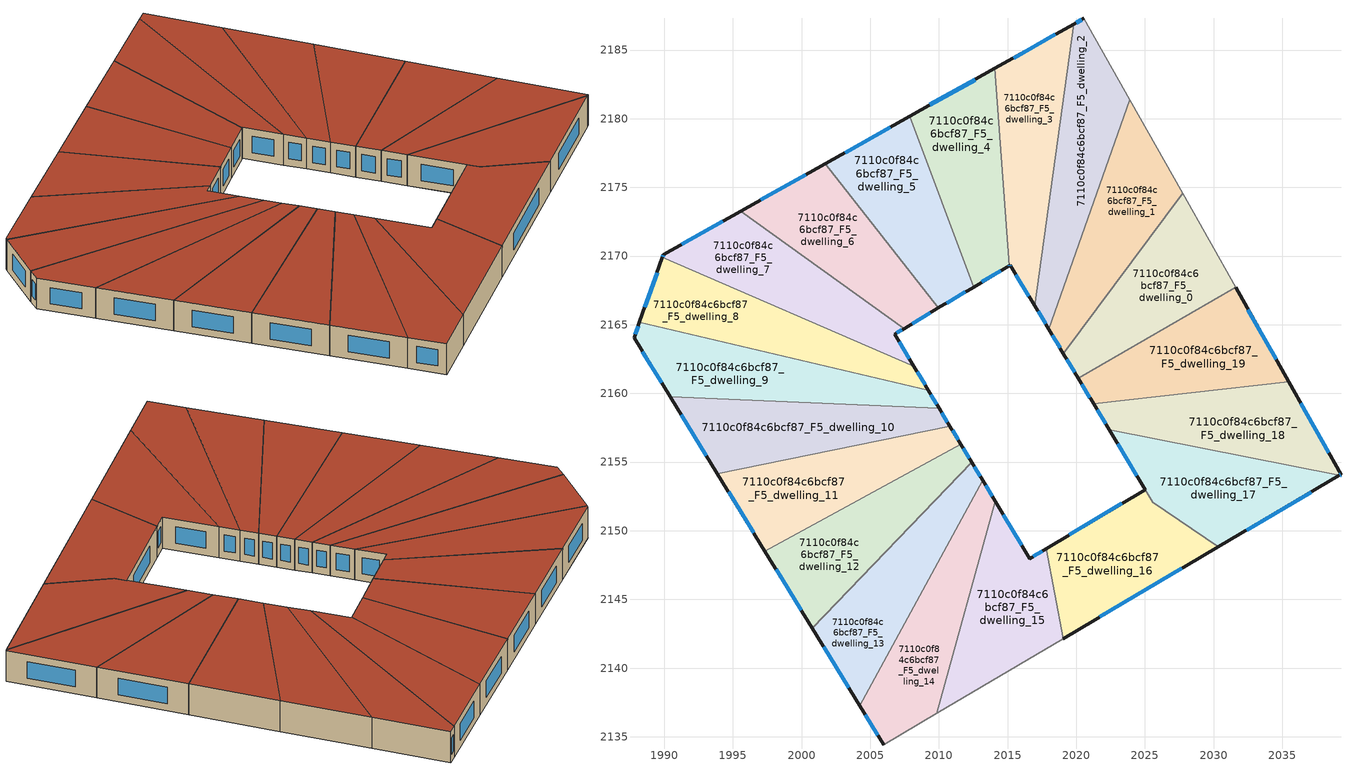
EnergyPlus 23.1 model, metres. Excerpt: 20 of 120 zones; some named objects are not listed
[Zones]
7110c0f84c6bcf87_F5_dwelling_0
 floor to 7110c0f84c6bcf87_F4_dwelling_0 (EU_floor_Construction): 2027.74,2174.56 2031.6,2167.72 2020.15,2161.11 2019.06,2162.91 z15
 wall outside (EU_wall_Construction): 2019.07,2162.91 2020.15,2161.11 z15:18
 wall adiabatic (EU_wall_Construction): 2031.6,2167.72 2027.74,2174.56 z15:18
 wall to 7110c0f84c6bcf87_F5_dwelling_1 (EU_wall_Construction): 2027.74,2174.56 2019.07,2162.91 z15:18
 wall to 7110c0f84c6bcf87_F5_dwelling_19 (EU_wall_Construction): 2020.15,2161.11 2031.6,2167.72 z15:18
 window (EU_Window_Construction): 2019.32,2162.48 2019.89,2161.53 z15.7:17.3
 roof outside (EU_roof_Construction): 2031.6,2167.72 2027.74,2174.56 2019.07,2162.91 2020.15,2161.11 z18
7110c0f84c6bcf87_F5_dwelling_1
 floor to 7110c0f84c6bcf87_F4_dwelling_1 (EU_floor_Construction): 2023.89,2181.39 2027.74,2174.56 2019.06,2162.91 2018.01,2164.66 z15
 wall outside (EU_wall_Construction): 2018.01,2164.66 2019.07,2162.91 z15:18
 wall adiabatic (EU_wall_Construction): 2027.74,2174.56 2023.89,2181.39 z15:18
 wall to 7110c0f84c6bcf87_F5_dwelling_2 (EU_wall_Construction): 2023.89,2181.39 2018.01,2164.66 z15:18
 window (EU_Window_Construction): 2018.26,2164.25 2018.82,2163.32 z15.7:17.3
 roof outside (EU_roof_Construction): 2019.07,2162.91 2027.74,2174.56 2023.89,2181.39 2018.01,2164.66 z18
7110c0f84c6bcf87_F5_dwelling_10
 floor to 7110c0f84c6bcf87_F4_dwelling_10 (EU_floor_Construction): 2010.02,2158.91 2010.81,2157.61 1993.88,2154.14 1990.42,2159.77 z15
 wall outside (EU_wall_Construction): 2010.81,2157.61 2010.03,2158.91 / 1990.42,2159.77 1993.88,2154.14 z15:18
 wall to 7110c0f84c6bcf87_F5_dwelling_11 (EU_wall_Construction): 1993.88,2154.14 2010.81,2157.61 z15:18
 wall to 7110c0f84c6bcf87_F5_dwelling_9 (EU_wall_Construction): 2010.02,2158.91 1990.42,2159.77 z15:18
 window (EU_Window_Construction): 2010.62,2157.92 2010.21,2158.61 / 1991.24,2158.45 1993.07,2155.47 z15.7:17.3
 roof outside (EU_roof_Construction): 2010.81,2157.61 2010.03,2158.91 1990.42,2159.77 1993.88,2154.14 z18
7110c0f84c6bcf87_F5_dwelling_11
 floor to 7110c0f84c6bcf87_F4_dwelling_11 (EU_floor_Construction): 2010.81,2157.61 2011.59,2156.3 1997.33,2148.52 1993.88,2154.14 z15
 wall outside (EU_wall_Construction): 2011.59,2156.3 2010.81,2157.61 / 1993.88,2154.14 1997.33,2148.52 z15:18
 wall to 7110c0f84c6bcf87_F5_dwelling_12 (EU_wall_Construction): 1997.33,2148.52 2011.59,2156.3 z15:18
 window (EU_Window_Construction): 2011.41,2156.61 2010.99,2157.31 / 1994.69,2152.82 1996.52,2149.84 z15.7:17.3
 roof outside (EU_roof_Construction): 2011.59,2156.3 2010.81,2157.61 1993.88,2154.14 1997.33,2148.52 z18
7110c0f84c6bcf87_F5_dwelling_12
 floor to 7110c0f84c6bcf87_F4_dwelling_12 (EU_floor_Construction): 2011.59,2156.3 2012.38,2154.99 2000.79,2142.88 1997.33,2148.52 z15
 wall outside (EU_wall_Construction): 2012.39,2154.99 2011.59,2156.3 / 1997.33,2148.52 2000.79,2142.88 z15:18
 wall to 7110c0f84c6bcf87_F5_dwelling_13 (EU_wall_Construction): 2000.79,2142.88 2012.38,2154.99 z15:18
 window (EU_Window_Construction): 2012.2,2155.3 2011.78,2155.99 / 1998.14,2147.19 1999.97,2144.21 z15.7:17.3
 roof outside (EU_roof_Construction): 2000.79,2142.88 2012.39,2154.99 2011.59,2156.3 1997.33,2148.52 z18
7110c0f84c6bcf87_F5_dwelling_13
 floor to 7110c0f84c6bcf87_F4_dwelling_13 (EU_floor_Construction): 2012.38,2154.99 2013.18,2153.66 2004.24,2137.25 2000.79,2142.88 z15
 wall outside (EU_wall_Construction): 2013.18,2153.66 2012.39,2154.99 / 2000.79,2142.88 2004.24,2137.25 z15:18
 wall to 7110c0f84c6bcf87_F5_dwelling_14 (EU_wall_Construction): 2004.24,2137.25 2013.18,2153.66 z15:18
 window (EU_Window_Construction): 2012.99,2153.97 2012.57,2154.68 / 2001.6,2141.56 2003.43,2138.57 z15.7:17.3
 roof outside (EU_roof_Construction): 2004.24,2137.25 2013.18,2153.66 2012.39,2154.99 2000.79,2142.88 z18
7110c0f84c6bcf87_F5_dwelling_14
 floor to 7110c0f84c6bcf87_F4_dwelling_14 (EU_floor_Construction): 2013.18,2153.66 2014.1,2152.14 2009.83,2136.71 2005.97,2134.43 2004.24,2137.25 z15
 wall outside (EU_wall_Construction): 2014.1,2152.14 2013.18,2153.66 / 2004.24,2137.25 2005.97,2134.43 z15:18
 wall adiabatic (EU_wall_Construction): 2005.97,2134.43 2009.83,2136.71 z15:18
 wall to 7110c0f84c6bcf87_F5_dwelling_15 (EU_wall_Construction): 2009.83,2136.71 2014.1,2152.14 z15:18
 window (EU_Window_Construction): 2013.88,2152.5 2013.4,2153.31 / 2004.65,2136.59 2005.56,2135.1 z15.7:17.3
 roof outside (EU_roof_Construction): 2009.83,2136.71 2014.1,2152.14 2013.18,2153.66 2004.24,2137.25 2005.97,2134.43 z18
7110c0f84c6bcf87_F5_dwelling_15
 floor to 7110c0f84c6bcf87_F4_dwelling_15 (EU_floor_Construction): 2017.8,2148.69 2019.05,2142.16 2009.83,2136.71 2014.1,2152.14 2016.6,2147.97 z15
 wall outside (EU_wall_Construction): 2017.8,2148.69 2016.6,2147.97 2014.1,2152.14 z15:18
 wall adiabatic (EU_wall_Construction): 2009.83,2136.71 2019.05,2142.16 z15:18
 wall to 7110c0f84c6bcf87_F5_dwelling_16 (EU_wall_Construction): 2019.05,2142.16 2017.81,2148.69 z15:18
 window (EU_Window_Construction): 2016.02,2148.95 2014.69,2151.16 / 2017.52,2148.52 2016.89,2148.14 z15.7:17.3
 roof outside (EU_roof_Construction): 2019.05,2142.16 2017.8,2148.69 2016.6,2147.97 2014.1,2152.14 2009.83,2136.71 z18
7110c0f84c6bcf87_F5_dwelling_16
 floor to 7110c0f84c6bcf87_F4_dwelling_16 (EU_floor_Construction): 2030.35,2148.82 2019.05,2142.16 2017.8,2148.69 2025.03,2153 2025.59,2152.07 z15
 wall outside (EU_wall_Construction): 2019.05,2142.16 2030.35,2148.82 / 2025.03,2153 2017.8,2148.69 z15:18
 wall to 7110c0f84c6bcf87_F5_dwelling_17 (EU_wall_Construction): 2030.35,2148.82 2025.59,2152.07 2025.03,2153 z15:18
 window (EU_Window_Construction): 2021.71,2143.72 2027.7,2147.26 / 2023.33,2151.99 2019.5,2149.7 z15.7:17.3
 roof outside (EU_roof_Construction): 2030.35,2148.82 2025.59,2152.07 2025.03,2153 2017.8,2148.69 2019.05,2142.16 z18
7110c0f84c6bcf87_F5_dwelling_17
 floor to 7110c0f84c6bcf87_F4_dwelling_17 (EU_floor_Construction): 2039.17,2154.03 2030.35,2148.82 2025.59,2152.07 2022.4,2157.36 z15
 wall outside (EU_wall_Construction): 2030.35,2148.82 2039.17,2154.03 / 2022.4,2157.36 2025.03,2153 z15:18
 wall to 7110c0f84c6bcf87_F5_dwelling_18 (EU_wall_Construction): 2039.17,2154.03 2022.4,2157.36 z15:18
 window (EU_Window_Construction): 2032.42,2150.05 2037.1,2152.8 / 2023.02,2156.34 2024.41,2154.02 z15.7:17.3
 roof outside (EU_roof_Construction): 2039.17,2154.03 2022.4,2157.36 2025.59,2152.07 2030.35,2148.82 z18
7110c0f84c6bcf87_F5_dwelling_18
 floor to 7110c0f84c6bcf87_F4_dwelling_18 (EU_floor_Construction): 2035.46,2160.86 2039.28,2154.09 2039.17,2154.03 2022.4,2157.36 2021.26,2159.26 z15
 wall outside (EU_wall_Construction): 2021.26,2159.26 2022.4,2157.36 / 2039.17,2154.03 2039.28,2154.09 2035.46,2160.86 z15:18
 wall to 7110c0f84c6bcf87_F5_dwelling_19 (EU_wall_Construction): 2035.46,2160.86 2021.26,2159.26 z15:18
 window (EU_Window_Construction): 2021.53,2158.82 2022.13,2157.81 / 2038.38,2155.68 2036.36,2159.27 / 2039.19,2154.04 2039.25,2154.08 z15.7:17.3
 roof outside (EU_roof_Construction): 2039.28,2154.09 2035.46,2160.86 2021.26,2159.26 2022.4,2157.36 2039.17,2154.03 z18
7110c0f84c6bcf87_F5_dwelling_19
 floor to 7110c0f84c6bcf87_F4_dwelling_19 (EU_floor_Construction): 2031.6,2167.72 2035.46,2160.86 2021.26,2159.26 2020.15,2161.11 z15
 wall outside (EU_wall_Construction): 2020.15,2161.11 2021.26,2159.26 / 2035.46,2160.86 2031.6,2167.72 z15:18
 window (EU_Window_Construction): 2020.41,2160.67 2021,2159.69 / 2034.55,2162.47 2032.51,2166.11 z15.7:17.3
 roof outside (EU_roof_Construction): 2035.46,2160.86 2031.6,2167.72 2020.15,2161.11 2021.26,2159.26 z18
7110c0f84c6bcf87_F5_dwelling_2
 floor to 7110c0f84c6bcf87_F4_dwelling_2 (EU_floor_Construction): 2020.56,2187.3 2023.89,2181.39 2018.01,2164.66 2016.98,2166.38 2019.84,2186.89 z15
 wall outside (EU_wall_Construction): 2016.98,2166.38 2018.01,2164.66 / 2020.56,2187.3 2019.84,2186.89 z15:18
 wall adiabatic (EU_wall_Construction): 2023.89,2181.39 2020.56,2187.3 z15:18
 wall to 7110c0f84c6bcf87_F5_dwelling_3 (EU_wall_Construction): 2019.84,2186.89 2016.98,2166.38 z15:18
 window (EU_Window_Construction): 2017.22,2165.97 2017.77,2165.06 / 2020.39,2187.21 2020.01,2186.99 z15.7:17.3
 roof outside (EU_roof_Construction): 2018.01,2164.66 2023.89,2181.39 2020.56,2187.3 2019.84,2186.89 2016.98,2166.38 z18
7110c0f84c6bcf87_F5_dwelling_3
 floor to 7110c0f84c6bcf87_F4_dwelling_3 (EU_floor_Construction): 2019.84,2186.89 2016.98,2166.38 2015.19,2169.34 2015.13,2169.3 2014.08,2183.66 z15
 wall outside (EU_wall_Construction): 2015.13,2169.3 2015.19,2169.34 2016.98,2166.38 / 2019.84,2186.89 2014.08,2183.66 z15:18
 wall to 7110c0f84c6bcf87_F5_dwelling_4 (EU_wall_Construction): 2014.08,2183.66 2015.13,2169.3 z15:18
 window (EU_Window_Construction): 2015.61,2168.65 2016.56,2167.07 / 2015.14,2169.31 2015.18,2169.33 / 2018.49,2186.14 2015.43,2184.42 z15.7:17.3
 roof outside (EU_roof_Construction): 2016.98,2166.38 2019.84,2186.89 2014.08,2183.66 2015.13,2169.3 2015.19,2169.34 z18
7110c0f84c6bcf87_F5_dwelling_4
 floor to 7110c0f84c6bcf87_F4_dwelling_4 (EU_floor_Construction): 2014.08,2183.66 2015.13,2169.3 2012.52,2167.75 2007.9,2180.19 z15
 wall outside (EU_wall_Construction): 2012.52,2167.75 2015.13,2169.3 / 2014.08,2183.66 2007.9,2180.19 z15:18
 wall to 7110c0f84c6bcf87_F5_dwelling_5 (EU_wall_Construction): 2007.89,2180.19 2012.52,2167.75 z15:18
 window (EU_Window_Construction): 2013.13,2168.11 2014.51,2168.94 / 2012.63,2182.85 2009.35,2181 z15.7:17.3
 roof outside (EU_roof_Construction): 2015.13,2169.3 2014.08,2183.66 2007.9,2180.19 2012.52,2167.75 z18
7110c0f84c6bcf87_F5_dwelling_5
 floor to 7110c0f84c6bcf87_F4_dwelling_5 (EU_floor_Construction): 2007.9,2180.19 2012.52,2167.75 2009.97,2166.22 2001.73,2176.73 z15
 wall outside (EU_wall_Construction): 2009.97,2166.22 2012.52,2167.75 / 2007.9,2180.19 2001.73,2176.73 z15:18
 wall to 7110c0f84c6bcf87_F5_dwelling_6 (EU_wall_Construction): 2001.73,2176.73 2009.97,2166.22 z15:18
 window (EU_Window_Construction): 2010.57,2166.58 2011.92,2167.39 / 2006.45,2179.38 2003.18,2177.54 z15.7:17.3
 roof outside (EU_roof_Construction): 2012.52,2167.75 2007.9,2180.19 2001.73,2176.73 2009.97,2166.22 z18
7110c0f84c6bcf87_F5_dwelling_6
 floor to 7110c0f84c6bcf87_F4_dwelling_6 (EU_floor_Construction): 2001.73,2176.73 2009.97,2166.22 2007.47,2164.73 1995.59,2173.28 z15
 wall outside (EU_wall_Construction): 2007.47,2164.73 2009.97,2166.22 / 2001.73,2176.73 1995.59,2173.28 z15:18
 wall to 7110c0f84c6bcf87_F5_dwelling_7 (EU_wall_Construction): 1995.59,2173.28 2007.47,2164.73 z15:18
 window (EU_Window_Construction): 2008.05,2165.08 2009.38,2165.87 / 2000.29,2175.92 1997.03,2174.09 z15.7:17.3
 roof outside (EU_roof_Construction): 2009.97,2166.22 2001.73,2176.73 1995.59,2173.28 2007.47,2164.73 z18
7110c0f84c6bcf87_F5_dwelling_7
 floor to 7110c0f84c6bcf87_F4_dwelling_7 (EU_floor_Construction): 2007.47,2164.73 2006.78,2164.32 2008.17,2162 1989.87,2169.91 1989.94,2170.1 1995.59,2173.28 z15
 wall outside (EU_wall_Construction): 2008.17,2162 2006.78,2164.32 2007.47,2164.73 / 1995.59,2173.28 1989.94,2170.1 1989.87,2169.91 z15:18
 wall to 7110c0f84c6bcf87_F5_dwelling_8 (EU_wall_Construction): 1989.87,2169.91 2008.17,2162 z15:18
 window (EU_Window_Construction): 2006.94,2164.41 2007.31,2164.63 / 2007.84,2162.54 2007.11,2163.77 / 1989.92,2170.06 1989.88,2169.95 / 1994.26,2172.53 1991.26,2170.85 z15.7:17.3
 roof outside (EU_roof_Construction): 2008.17,2162 2006.78,2164.32 2007.47,2164.73 1995.59,2173.28 1989.94,2170.1 1989.87,2169.91 z18
7110c0f84c6bcf87_F5_dwelling_8
 floor to 7110c0f84c6bcf87_F4_dwelling_8 (EU_floor_Construction): 2008.17,2162 2009.24,2160.22 1988.19,2165.17 1989.87,2169.91 z15
 wall outside (EU_wall_Construction): 2009.24,2160.22 2008.17,2162 / 1989.87,2169.91 1988.19,2165.17 z15:18
 wall to 7110c0f84c6bcf87_F5_dwelling_9 (EU_wall_Construction): 1988.19,2165.17 2009.24,2160.22 z15:18
 window (EU_Window_Construction): 2008.99,2160.64 2008.42,2161.58 / 1989.47,2168.79 1988.59,2166.28 z15.7:17.3
 roof outside (EU_roof_Construction): 2009.24,2160.22 2008.17,2162 1989.87,2169.91 1988.19,2165.17 z18
7110c0f84c6bcf87_F5_dwelling_9
 floor to 7110c0f84c6bcf87_F4_dwelling_9 (EU_floor_Construction): 2009.24,2160.22 2010.02,2158.91 1990.42,2159.77 1987.8,2164.05 1988.19,2165.17 z15
 wall outside (EU_wall_Construction): 2010.03,2158.91 2009.24,2160.22 / 1988.19,2165.17 1987.8,2164.05 1990.42,2159.77 z15:18
 window (EU_Window_Construction): 2009.84,2159.22 2009.42,2159.91 / 1988.42,2163.05 1989.81,2160.78 / 1988.1,2164.91 1987.89,2164.31 z15.7:17.3
 roof outside (EU_roof_Construction): 2010.03,2158.91 2009.24,2160.22 1988.19,2165.17 1987.8,2164.05 1990.42,2159.77 z18
[Building]
EU S2 Campaign: North Axis=0; Terrain=City; Solar Distribution=FullExterior
[Site:Location]
Budapest.Ferenc.Liszt.Intl.AP: Latitude=47.437; Longitude=19.256; Time Zone=1; Elevation=185
[SizingPeriod:WeatherFileDays]
AnnualSizingPeriod: Begin Month=1; Begin Day of Month=1; End Month=12; End Day of Month=31; Day of Week for Start Day=Monday; Use Weather File Daylight Saving Period=No; Use Weather File Rain and Snow Indicators=No
[MATERIAL]
EU_InternalMass_Material: Roughness=MediumRough; Thickness=0.1; Conductivity=1; Density=1800; Specific Heat=900; Thermal Absorptance=0.9; Solar Absorptance=0.7; Visible Absorptance=0.7
[MATERIAL:NOMASS] Roughness=MediumRough; Thermal Absorptance=0.9; Solar Absorptance=0.7; Visible Absorptance=0.7
Name | Thermal Resistance
EU_wall_NoMass | 0.832559
EU_roof_NoMass | 1.39638
EU_floor_NoMass | 0.872794
[WINDOWMATERIAL:SIMPLEGLAZINGSYSTEM]
EU_Window_SimpleGlazing: UFactor=2.79869; Solar Heat Gain Coefficient=0.75; Visible Transmittance=0.75
[CONSTRUCTION]
EU_wall_Construction: EU_wall_NoMass
EU_roof_Construction: EU_roof_NoMass
EU_floor_Construction: EU_floor_NoMass
EU_Window_Construction: EU_Window_SimpleGlazing
EU_InternalMass_Construction: EU_InternalMass_Material
[ZONE] Type=1; Multiplier=1; Ceiling Height=autocalculate; Floor Area=autocalculate; Part of Total Floor Area=Yes
Name | Volume
7110c0f84c6bcf87_F5_dwelling_0 | 198.129
7110c0f84c6bcf87_F5_dwelling_1 | 198.126
7110c0f84c6bcf87_F5_dwelling_10 | 198.105
7110c0f84c6bcf87_F5_dwelling_11 | 198.112
7110c0f84c6bcf87_F5_dwelling_12 | 198.113
7110c0f84c6bcf87_F5_dwelling_13 | 198.094
7110c0f84c6bcf87_F5_dwelling_14 | 198.111
7110c0f84c6bcf87_F5_dwelling_15 | 198.138
7110c0f84c6bcf87_F5_dwelling_16 | 198.946
7110c0f84c6bcf87_F5_dwelling_17 | 197.278
7110c0f84c6bcf87_F5_dwelling_18 | 198.144
7110c0f84c6bcf87_F5_dwelling_19 | 198.101
7110c0f84c6bcf87_F5_dwelling_2 | 198.1
7110c0f84c6bcf87_F5_dwelling_3 | 198.086
7110c0f84c6bcf87_F5_dwelling_4 | 198.137
7110c0f84c6bcf87_F5_dwelling_5 | 198.078
7110c0f84c6bcf87_F5_dwelling_6 | 198.149
7110c0f84c6bcf87_F5_dwelling_7 | 198.077
7110c0f84c6bcf87_F5_dwelling_8 | 198.136
7110c0f84c6bcf87_F5_dwelling_9 | 198.123
[INTERNALMASS] Construction=EU_InternalMass_Construction
Name | Zone or ZoneList | Surface Area
7110c0f84c6bcf87_F5_dwelling_0_EU_InternalMass | 7110c0f84c6bcf87_F5_dwelling_0 | 66.0427
7110c0f84c6bcf87_F5_dwelling_1_EU_InternalMass | 7110c0f84c6bcf87_F5_dwelling_1 | 66.0421
7110c0f84c6bcf87_F5_dwelling_2_EU_InternalMass | 7110c0f84c6bcf87_F5_dwelling_2 | 66.0333
7110c0f84c6bcf87_F5_dwelling_3_EU_InternalMass | 7110c0f84c6bcf87_F5_dwelling_3 | 66.0286
7110c0f84c6bcf87_F5_dwelling_4_EU_InternalMass | 7110c0f84c6bcf87_F5_dwelling_4 | 66.0457
7110c0f84c6bcf87_F5_dwelling_5_EU_InternalMass | 7110c0f84c6bcf87_F5_dwelling_5 | 66.0259
7110c0f84c6bcf87_F5_dwelling_6_EU_InternalMass | 7110c0f84c6bcf87_F5_dwelling_6 | 66.0498
7110c0f84c6bcf87_F5_dwelling_7_EU_InternalMass | 7110c0f84c6bcf87_F5_dwelling_7 | 66.0256
7110c0f84c6bcf87_F5_dwelling_8_EU_InternalMass | 7110c0f84c6bcf87_F5_dwelling_8 | 66.0453
7110c0f84c6bcf87_F5_dwelling_9_EU_InternalMass | 7110c0f84c6bcf87_F5_dwelling_9 | 66.0413
7110c0f84c6bcf87_F5_dwelling_10_EU_InternalMass | 7110c0f84c6bcf87_F5_dwelling_10 | 66.035
7110c0f84c6bcf87_F5_dwelling_11_EU_InternalMass | 7110c0f84c6bcf87_F5_dwelling_11 | 66.0374
7110c0f84c6bcf87_F5_dwelling_12_EU_InternalMass | 7110c0f84c6bcf87_F5_dwelling_12 | 66.0377
7110c0f84c6bcf87_F5_dwelling_13_EU_InternalMass | 7110c0f84c6bcf87_F5_dwelling_13 | 66.0316
7110c0f84c6bcf87_F5_dwelling_14_EU_InternalMass | 7110c0f84c6bcf87_F5_dwelling_14 | 66.0371
7110c0f84c6bcf87_F5_dwelling_15_EU_InternalMass | 7110c0f84c6bcf87_F5_dwelling_15 | 66.0461
7110c0f84c6bcf87_F5_dwelling_16_EU_InternalMass | 7110c0f84c6bcf87_F5_dwelling_16 | 66.3167
7110c0f84c6bcf87_F5_dwelling_17_EU_InternalMass | 7110c0f84c6bcf87_F5_dwelling_17 | 65.7605
7110c0f84c6bcf87_F5_dwelling_18_EU_InternalMass | 7110c0f84c6bcf87_F5_dwelling_18 | 66.0478
7110c0f84c6bcf87_F5_dwelling_19_EU_InternalMass | 7110c0f84c6bcf87_F5_dwelling_19 | 66.0339
[OTHEREQUIPMENT] Fuel Type=Electricity; Design Level Calculation Method=Watts/Area; Power per Zone Floor Area=1; Fraction Latent=0; Fraction Radiant=0; Fraction Lost=0; Carbon Dioxide Generation Rate=0; EndUse Subcategory=EU_Step8_InternalGains
Name | Zone or ZoneList or Space or SpaceList | Schedule
EU_Step8_InternalGain_7110c0f84c6bcf87_F5_dwelling_0_f000 | 7110c0f84c6bcf87_F5_dwelling_0 | EU_Step8_GainSchedule_7110c0f84c6bcf87_F5_dwelling_0_f000
EU_Step8_InternalGain_7110c0f84c6bcf87_F5_dwelling_1_f000 | 7110c0f84c6bcf87_F5_dwelling_1 | EU_Step8_GainSchedule_7110c0f84c6bcf87_F5_dwelling_1_f000
EU_Step8_InternalGain_7110c0f84c6bcf87_F5_dwelling_2_f000 | 7110c0f84c6bcf87_F5_dwelling_2 | EU_Step8_GainSchedule_7110c0f84c6bcf87_F5_dwelling_2_f000
EU_Step8_InternalGain_7110c0f84c6bcf87_F5_dwelling_3_f000 | 7110c0f84c6bcf87_F5_dwelling_3 | EU_Step8_GainSchedule_7110c0f84c6bcf87_F5_dwelling_3_f000
EU_Step8_InternalGain_7110c0f84c6bcf87_F5_dwelling_4_f000 | 7110c0f84c6bcf87_F5_dwelling_4 | EU_Step8_GainSchedule_7110c0f84c6bcf87_F5_dwelling_4_f000
EU_Step8_InternalGain_7110c0f84c6bcf87_F5_dwelling_5_f000 | 7110c0f84c6bcf87_F5_dwelling_5 | EU_Step8_GainSchedule_7110c0f84c6bcf87_F5_dwelling_5_f000
EU_Step8_InternalGain_7110c0f84c6bcf87_F5_dwelling_6_f000 | 7110c0f84c6bcf87_F5_dwelling_6 | EU_Step8_GainSchedule_7110c0f84c6bcf87_F5_dwelling_6_f000
EU_Step8_InternalGain_7110c0f84c6bcf87_F5_dwelling_7_f000 | 7110c0f84c6bcf87_F5_dwelling_7 | EU_Step8_GainSchedule_7110c0f84c6bcf87_F5_dwelling_7_f000
EU_Step8_InternalGain_7110c0f84c6bcf87_F5_dwelling_8_f000 | 7110c0f84c6bcf87_F5_dwelling_8 | EU_Step8_GainSchedule_7110c0f84c6bcf87_F5_dwelling_8_f000
EU_Step8_InternalGain_7110c0f84c6bcf87_F5_dwelling_9_f000 | 7110c0f84c6bcf87_F5_dwelling_9 | EU_Step8_GainSchedule_7110c0f84c6bcf87_F5_dwelling_9_f000
EU_Step8_InternalGain_7110c0f84c6bcf87_F5_dwelling_10_f000 | 7110c0f84c6bcf87_F5_dwelling_10 | EU_Step8_GainSchedule_7110c0f84c6bcf87_F5_dwelling_10_f000
EU_Step8_InternalGain_7110c0f84c6bcf87_F5_dwelling_11_f000 | 7110c0f84c6bcf87_F5_dwelling_11 | EU_Step8_GainSchedule_7110c0f84c6bcf87_F5_dwelling_11_f000
EU_Step8_InternalGain_7110c0f84c6bcf87_F5_dwelling_12_f000 | 7110c0f84c6bcf87_F5_dwelling_12 | EU_Step8_GainSchedule_7110c0f84c6bcf87_F5_dwelling_12_f000
EU_Step8_InternalGain_7110c0f84c6bcf87_F5_dwelling_13_f000 | 7110c0f84c6bcf87_F5_dwelling_13 | EU_Step8_GainSchedule_7110c0f84c6bcf87_F5_dwelling_13_f000
EU_Step8_InternalGain_7110c0f84c6bcf87_F5_dwelling_14_f000 | 7110c0f84c6bcf87_F5_dwelling_14 | EU_Step8_GainSchedule_7110c0f84c6bcf87_F5_dwelling_14_f000
EU_Step8_InternalGain_7110c0f84c6bcf87_F5_dwelling_15_f000 | 7110c0f84c6bcf87_F5_dwelling_15 | EU_Step8_GainSchedule_7110c0f84c6bcf87_F5_dwelling_15_f000
EU_Step8_InternalGain_7110c0f84c6bcf87_F5_dwelling_16_f000 | 7110c0f84c6bcf87_F5_dwelling_16 | EU_Step8_GainSchedule_7110c0f84c6bcf87_F5_dwelling_16_f000
EU_Step8_InternalGain_7110c0f84c6bcf87_F5_dwelling_17_f000 | 7110c0f84c6bcf87_F5_dwelling_17 | EU_Step8_GainSchedule_7110c0f84c6bcf87_F5_dwelling_17_f000
EU_Step8_InternalGain_7110c0f84c6bcf87_F5_dwelling_18_f000 | 7110c0f84c6bcf87_F5_dwelling_18 | EU_Step8_GainSchedule_7110c0f84c6bcf87_F5_dwelling_18_f000
EU_Step8_InternalGain_7110c0f84c6bcf87_F5_dwelling_19_f000 | 7110c0f84c6bcf87_F5_dwelling_19 | EU_Step8_GainSchedule_7110c0f84c6bcf87_F5_dwelling_19_f000
[ZONEVENTILATION:DESIGNFLOWRATE] Schedule=EU_AlwaysOn; Design Flow Rate Calculation Method=AirChanges/Hour; Air Changes per Hour=0.475469; Ventilation Type=Natural; Fan Pressure Rise=0; Fan Total Efficiency=1; Constant Term Coefficient=1; Temperature Term Coefficient=0; Velocity Term Coefficient=0; Velocity Squared Term Coefficient=0; Minimum Indoor Temperature=-100; Maximum Indoor Temperature=100; Delta Temperature=-100; Minimum Outdoor Temperature=-100; Maximum Outdoor Temperature=100; Maximum Wind Speed=40
Name | Zone or ZoneList or Space or SpaceList
EU_ConstantAir_7110c0f84c6bcf87_F5_dwelling_0 | 7110c0f84c6bcf87_F5_dwelling_0
EU_ConstantAir_7110c0f84c6bcf87_F5_dwelling_1 | 7110c0f84c6bcf87_F5_dwelling_1
EU_ConstantAir_7110c0f84c6bcf87_F5_dwelling_2 | 7110c0f84c6bcf87_F5_dwelling_2
EU_ConstantAir_7110c0f84c6bcf87_F5_dwelling_3 | 7110c0f84c6bcf87_F5_dwelling_3
EU_ConstantAir_7110c0f84c6bcf87_F5_dwelling_4 | 7110c0f84c6bcf87_F5_dwelling_4
EU_ConstantAir_7110c0f84c6bcf87_F5_dwelling_5 | 7110c0f84c6bcf87_F5_dwelling_5
EU_ConstantAir_7110c0f84c6bcf87_F5_dwelling_6 | 7110c0f84c6bcf87_F5_dwelling_6
EU_ConstantAir_7110c0f84c6bcf87_F5_dwelling_7 | 7110c0f84c6bcf87_F5_dwelling_7
EU_ConstantAir_7110c0f84c6bcf87_F5_dwelling_8 | 7110c0f84c6bcf87_F5_dwelling_8
EU_ConstantAir_7110c0f84c6bcf87_F5_dwelling_9 | 7110c0f84c6bcf87_F5_dwelling_9
EU_ConstantAir_7110c0f84c6bcf87_F5_dwelling_10 | 7110c0f84c6bcf87_F5_dwelling_10
EU_ConstantAir_7110c0f84c6bcf87_F5_dwelling_11 | 7110c0f84c6bcf87_F5_dwelling_11
EU_ConstantAir_7110c0f84c6bcf87_F5_dwelling_12 | 7110c0f84c6bcf87_F5_dwelling_12
EU_ConstantAir_7110c0f84c6bcf87_F5_dwelling_13 | 7110c0f84c6bcf87_F5_dwelling_13
EU_ConstantAir_7110c0f84c6bcf87_F5_dwelling_14 | 7110c0f84c6bcf87_F5_dwelling_14
EU_ConstantAir_7110c0f84c6bcf87_F5_dwelling_15 | 7110c0f84c6bcf87_F5_dwelling_15
EU_ConstantAir_7110c0f84c6bcf87_F5_dwelling_16 | 7110c0f84c6bcf87_F5_dwelling_16
EU_ConstantAir_7110c0f84c6bcf87_F5_dwelling_17 | 7110c0f84c6bcf87_F5_dwelling_17
EU_ConstantAir_7110c0f84c6bcf87_F5_dwelling_18 | 7110c0f84c6bcf87_F5_dwelling_18
EU_ConstantAir_7110c0f84c6bcf87_F5_dwelling_19 | 7110c0f84c6bcf87_F5_dwelling_19
[HVACTEMPLATE:ZONE:IDEALLOADSAIRSYSTEM] System Availability Schedule=EU_AlwaysOn; Maximum Heating Supply Air Temperature=50; Minimum Cooling Supply Air Temperature=13; Maximum Heating Supply Air Humidity Ratio=0.0156; Minimum Cooling Supply Air Humidity Ratio=0.0077; Heating Limit=NoLimit; Cooling Limit=NoLimit; Heating Availability Schedule=EU_AlwaysOn; Cooling Availability Schedule=EU_CoolingOff; Dehumidification Control Type=ConstantSensibleHeatRatio; Cooling Sensible Heat Ratio=0.7; Dehumidification Setpoint=60; Humidification Control Type=None; Humidification Setpoint=30; Outdoor Air Method=None; Outdoor Air Flow Rate per Person=0.00944; Outdoor Air Flow Rate per Zone Floor Area=0; Outdoor Air Flow Rate per Zone=0; Demand Controlled Ventilation Type=None; Outdoor Air Economizer Type=NoEconomizer; Heat Recovery Type=None; Sensible Heat Recovery Effectiveness=0.7; Latent Heat Recovery Effectiveness=0.65
Name | Template Thermostat
7110c0f84c6bcf87_F5_dwelling_0 | EU_HeatOnly_7110c0f84c6bcf87_F5_dwelling_0
7110c0f84c6bcf87_F5_dwelling_1 | EU_HeatOnly_7110c0f84c6bcf87_F5_dwelling_1
7110c0f84c6bcf87_F5_dwelling_2 | EU_HeatOnly_7110c0f84c6bcf87_F5_dwelling_2
7110c0f84c6bcf87_F5_dwelling_3 | EU_HeatOnly_7110c0f84c6bcf87_F5_dwelling_3
7110c0f84c6bcf87_F5_dwelling_4 | EU_HeatOnly_7110c0f84c6bcf87_F5_dwelling_4
7110c0f84c6bcf87_F5_dwelling_5 | EU_HeatOnly_7110c0f84c6bcf87_F5_dwelling_5
7110c0f84c6bcf87_F5_dwelling_6 | EU_HeatOnly_7110c0f84c6bcf87_F5_dwelling_6
7110c0f84c6bcf87_F5_dwelling_7 | EU_HeatOnly_7110c0f84c6bcf87_F5_dwelling_7
7110c0f84c6bcf87_F5_dwelling_8 | EU_HeatOnly_7110c0f84c6bcf87_F5_dwelling_8
7110c0f84c6bcf87_F5_dwelling_9 | EU_HeatOnly_7110c0f84c6bcf87_F5_dwelling_9
7110c0f84c6bcf87_F5_dwelling_10 | EU_HeatOnly_7110c0f84c6bcf87_F5_dwelling_10
7110c0f84c6bcf87_F5_dwelling_11 | EU_HeatOnly_7110c0f84c6bcf87_F5_dwelling_11
7110c0f84c6bcf87_F5_dwelling_12 | EU_HeatOnly_7110c0f84c6bcf87_F5_dwelling_12
7110c0f84c6bcf87_F5_dwelling_13 | EU_HeatOnly_7110c0f84c6bcf87_F5_dwelling_13
7110c0f84c6bcf87_F5_dwelling_14 | EU_HeatOnly_7110c0f84c6bcf87_F5_dwelling_14
7110c0f84c6bcf87_F5_dwelling_15 | EU_HeatOnly_7110c0f84c6bcf87_F5_dwelling_15
7110c0f84c6bcf87_F5_dwelling_16 | EU_HeatOnly_7110c0f84c6bcf87_F5_dwelling_16
7110c0f84c6bcf87_F5_dwelling_17 | EU_HeatOnly_7110c0f84c6bcf87_F5_dwelling_17
7110c0f84c6bcf87_F5_dwelling_18 | EU_HeatOnly_7110c0f84c6bcf87_F5_dwelling_18
7110c0f84c6bcf87_F5_dwelling_19 | EU_HeatOnly_7110c0f84c6bcf87_F5_dwelling_19
[SIZING:ZONE] Zone Cooling Design Supply Air Temperature Input Method=SupplyAirTemperature; Zone Cooling Design Supply Air Temperature=13; Zone Heating Design Supply Air Temperature Input Method=SupplyAirTemperature; Zone Heating Design Supply Air Temperature=50; Zone Cooling Design Supply Air Humidity Ratio=0.008; Zone Heating Design Supply Air Humidity Ratio=0.008; Cooling Design Air Flow Method=DesignDay; Cooling Design Air Flow Rate=0; Cooling Minimum Air Flow per Zone Floor Area=0.000762; Cooling Minimum Air Flow=0; Cooling Minimum Air Flow Fraction=0.2; Heating Design Air Flow Method=DesignDay; Heating Design Air Flow Rate=0; Heating Maximum Air Flow per Zone Floor Area=0.002032; Heating Maximum Air Flow=0.141576; Heating Maximum Air Flow Fraction=0.3; Account for Dedicated Outdoor Air System=No; Dedicated Outdoor Air System Control Strategy=NeutralSupplyAir; Dedicated Outdoor Air Low Setpoint Temperature for Design=autosize; Dedicated Outdoor Air High Setpoint Temperature for Design=autosize; Zone Load Sizing Method=Sensible Load Only No Latent Load; Zone Latent Cooling Design Supply Air Humidity Ratio Input Method=HumidityRatioDifference; Zone Cooling Design Supply Air Humidity Ratio Difference=0.005; Zone Latent Heating Design Supply Air Humidity Ratio Input Method=HumidityRatioDifference; Zone Humidification Design Supply Air Humidity Ratio Difference=0.005
7110c0f84c6bcf87_F5_dwelling_0; 7110c0f84c6bcf87_F5_dwelling_1; 7110c0f84c6bcf87_F5_dwelling_2; 7110c0f84c6bcf87_F5_dwelling_3; 7110c0f84c6bcf87_F5_dwelling_4; 7110c0f84c6bcf87_F5_dwelling_5; 7110c0f84c6bcf87_F5_dwelling_6; 7110c0f84c6bcf87_F5_dwelling_7; 7110c0f84c6bcf87_F5_dwelling_8; 7110c0f84c6bcf87_F5_dwelling_9; 7110c0f84c6bcf87_F5_dwelling_10; 7110c0f84c6bcf87_F5_dwelling_11; 7110c0f84c6bcf87_F5_dwelling_12; 7110c0f84c6bcf87_F5_dwelling_13; 7110c0f84c6bcf87_F5_dwelling_14; 7110c0f84c6bcf87_F5_dwelling_15; 7110c0f84c6bcf87_F5_dwelling_16; 7110c0f84c6bcf87_F5_dwelling_17; 7110c0f84c6bcf87_F5_dwelling_18; 7110c0f84c6bcf87_F5_dwelling_19
[SCHEDULE:CONSTANT]
Name | Hourly Value
EU_AlwaysOn | 1
EU_CoolingOff | 0
[SCHEDULE:FILE] Column Number=1; Rows to Skip at Top=0; Number of Hours of Data=8760; Column Separator=Comma; Interpolate to Timestep=No; Minutes per Item=60; Adjust Schedule for Daylight Savings=Yes
Name | File
EU_Step8_GainSchedule_7110c0f84c6bcf87_F5_dwelling_0_f000 | ../../schedules/7110c0f84c6bcf87/7110c0f84c6bcf87_F5_dwelling_0_f000_gain.csv
EU_Step8_GainSchedule_7110c0f84c6bcf87_F5_dwelling_1_f000 | ../../schedules/7110c0f84c6bcf87/7110c0f84c6bcf87_F5_dwelling_1_f000_gain.csv
EU_Step8_GainSchedule_7110c0f84c6bcf87_F5_dwelling_2_f000 | ../../schedules/7110c0f84c6bcf87/7110c0f84c6bcf87_F5_dwelling_2_f000_gain.csv
EU_Step8_GainSchedule_7110c0f84c6bcf87_F5_dwelling_3_f000 | ../../schedules/7110c0f84c6bcf87/7110c0f84c6bcf87_F5_dwelling_3_f000_gain.csv
EU_Step8_GainSchedule_7110c0f84c6bcf87_F5_dwelling_4_f000 | ../../schedules/7110c0f84c6bcf87/7110c0f84c6bcf87_F5_dwelling_4_f000_gain.csv
EU_Step8_GainSchedule_7110c0f84c6bcf87_F5_dwelling_5_f000 | ../../schedules/7110c0f84c6bcf87/7110c0f84c6bcf87_F5_dwelling_5_f000_gain.csv
EU_Step8_GainSchedule_7110c0f84c6bcf87_F5_dwelling_6_f000 | ../../schedules/7110c0f84c6bcf87/7110c0f84c6bcf87_F5_dwelling_6_f000_gain.csv
EU_Step8_GainSchedule_7110c0f84c6bcf87_F5_dwelling_7_f000 | ../../schedules/7110c0f84c6bcf87/7110c0f84c6bcf87_F5_dwelling_7_f000_gain.csv
EU_Step8_GainSchedule_7110c0f84c6bcf87_F5_dwelling_8_f000 | ../../schedules/7110c0f84c6bcf87/7110c0f84c6bcf87_F5_dwelling_8_f000_gain.csv
EU_Step8_GainSchedule_7110c0f84c6bcf87_F5_dwelling_9_f000 | ../../schedules/7110c0f84c6bcf87/7110c0f84c6bcf87_F5_dwelling_9_f000_gain.csv
EU_Step8_GainSchedule_7110c0f84c6bcf87_F5_dwelling_10_f000 | ../../schedules/7110c0f84c6bcf87/7110c0f84c6bcf87_F5_dwelling_10_f000_gain.csv
EU_Step8_GainSchedule_7110c0f84c6bcf87_F5_dwelling_11_f000 | ../../schedules/7110c0f84c6bcf87/7110c0f84c6bcf87_F5_dwelling_11_f000_gain.csv
EU_Step8_GainSchedule_7110c0f84c6bcf87_F5_dwelling_12_f000 | ../../schedules/7110c0f84c6bcf87/7110c0f84c6bcf87_F5_dwelling_12_f000_gain.csv
EU_Step8_GainSchedule_7110c0f84c6bcf87_F5_dwelling_13_f000 | ../../schedules/7110c0f84c6bcf87/7110c0f84c6bcf87_F5_dwelling_13_f000_gain.csv
EU_Step8_GainSchedule_7110c0f84c6bcf87_F5_dwelling_14_f000 | ../../schedules/7110c0f84c6bcf87/7110c0f84c6bcf87_F5_dwelling_14_f000_gain.csv
EU_Step8_GainSchedule_7110c0f84c6bcf87_F5_dwelling_15_f000 | ../../schedules/7110c0f84c6bcf87/7110c0f84c6bcf87_F5_dwelling_15_f000_gain.csv
EU_Step8_GainSchedule_7110c0f84c6bcf87_F5_dwelling_16_f000 | ../../schedules/7110c0f84c6bcf87/7110c0f84c6bcf87_F5_dwelling_16_f000_gain.csv
EU_Step8_GainSchedule_7110c0f84c6bcf87_F5_dwelling_17_f000 | ../../schedules/7110c0f84c6bcf87/7110c0f84c6bcf87_F5_dwelling_17_f000_gain.csv
EU_Step8_GainSchedule_7110c0f84c6bcf87_F5_dwelling_18_f000 | ../../schedules/7110c0f84c6bcf87/7110c0f84c6bcf87_F5_dwelling_18_f000_gain.csv
EU_Step8_GainSchedule_7110c0f84c6bcf87_F5_dwelling_19_f000 | ../../schedules/7110c0f84c6bcf87/7110c0f84c6bcf87_F5_dwelling_19_f000_gain.csv
